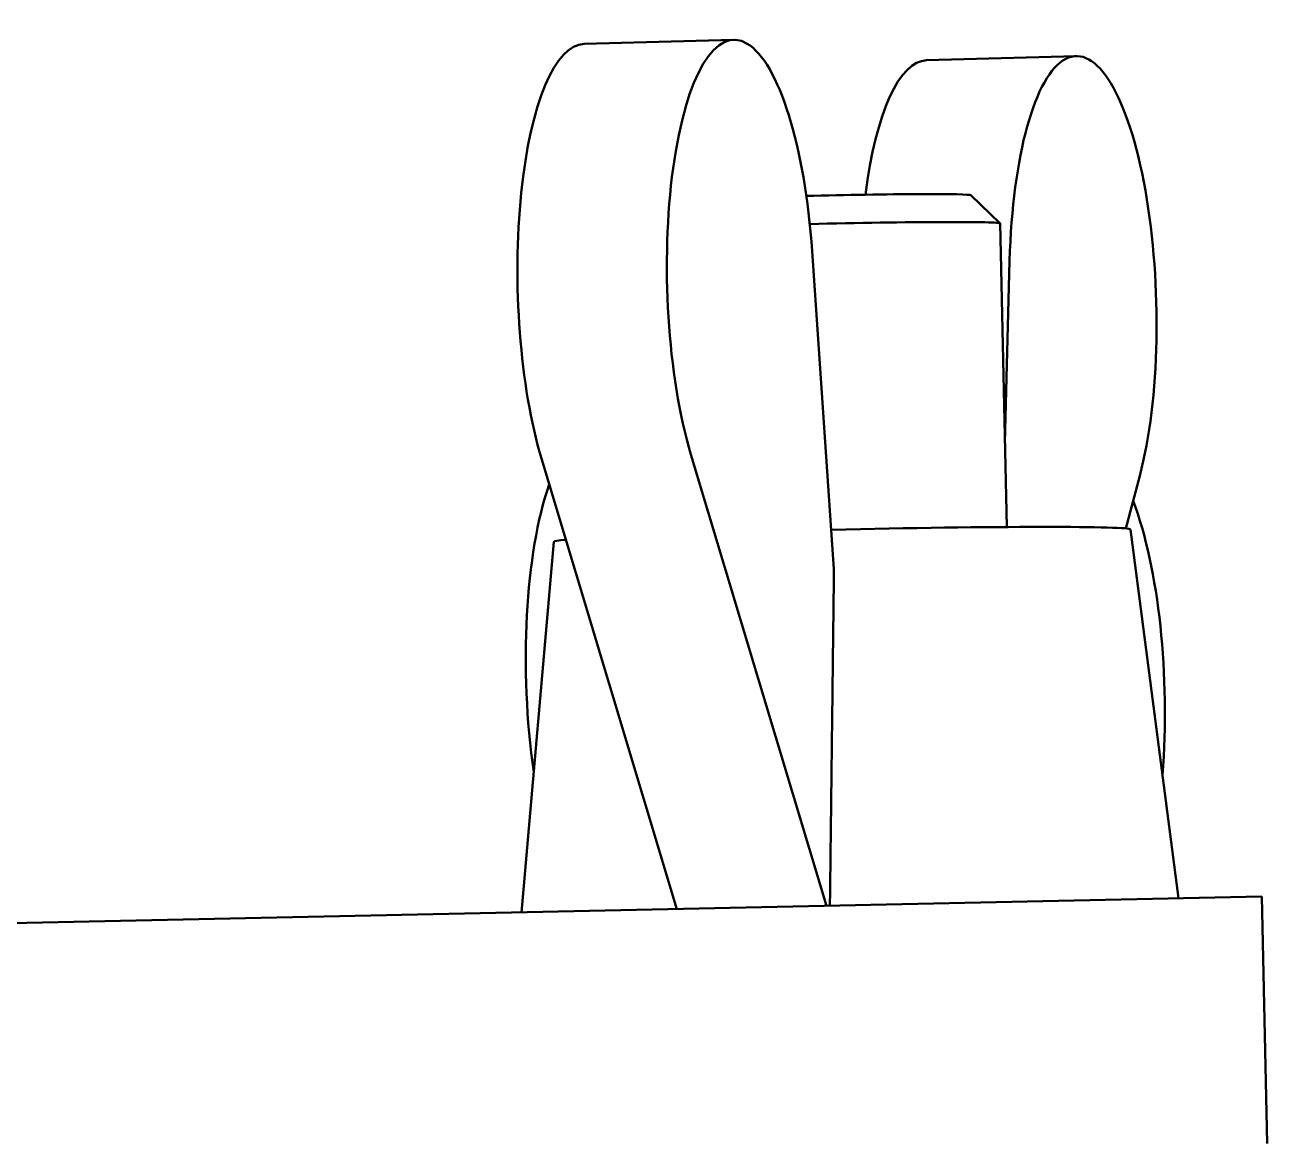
# Model space of a CAD drawing. Header units: millimetres. Extents: x 0 to 2625, y 0 to 1856.
# Drawn here: x 2018.2 to 2033.29, y 1353.49 to 1367.05 of the extents above; entities that cross this region are included whole.
import ezdxf

# ---------------------------------------------------------------- set-up
doc = ezdxf.new("R2010")
doc.units = ezdxf.units.MM
doc.header["$LTSCALE"] = 6.25
doc.layers.add('Visible (ISO)', color=7, linetype='Continuous', lineweight=50)

msp = doc.modelspace()

# ---------------------------------------------------------------- linework, layer by layer
at = {"layer": 'Visible (ISO)'}
for p, q in [((2024.994, 1366.818), (2026.808, 1366.869)), ((2030.966, 1366.671), (2029.152, 1366.62)), ((2029.688, 1364.981), (2030.045, 1364.639)), ((2030.125, 1360.952), (2030.046, 1364.638)), ((2027.762, 1364.3), (2028.027, 1360.438)), ((2030.16, 1364.186), (2030.103, 1361.974)), ((2027.938, 1356.35), (2026.291, 1361.833)), ((2024.477, 1361.782), (2026.121, 1356.311)), ((2031.57, 1360.934), (2031.74, 1361.574)), ((2031.626, 1360.922), (2032.21, 1356.442)), ((2024.627, 1360.772), (2024.235, 1356.271)), ((1708.296, 1349.495), (2033.222, 1356.464)), ((2033.286, 1353.465), (2033.222, 1356.464))]:
    msp.add_line(p, q, dxfattribs=at)
for centre, major_axis, ratio, start_param, end_param in [((2026.892, 1363.87), (-0.084, 2.999), 0.296569, 4.847966, 8.59254), ((2025.078, 1363.819), (-0.084, 2.999), 0.296569, 0, 2.309354), ((2031.05, 1363.672), (-0.084, 2.999), 0.296569, 3.928921, 7.673495), ((2029.236, 1363.621), (-0.084, 2.999), 0.296569, 0, 1.08947), ((2028.038, 1364.945), (1.65, 0.035), 0.021443, 0.021449, 1.782253), ((2028.046, 1364.595), (2, 0.043), 0.021443, 0, 1.72729), ((2025.179, 1359.103), (0.084, -2.999), 0.296569, 3.795337, 5.089609), ((2031.151, 1358.956), (-0.084, 2.999), 0.296569, 4.358233, 5.584532), ((2028.126, 1360.847), (3.499, 0.075), 0.021443, 0.002331, 1.608194), ((2028.126, 1360.847), (-3.499, -0.075), 0.021443, 5.992741, 6.280854)]:
    msp.add_ellipse(centre, major_axis=major_axis, ratio=ratio, start_param=start_param, end_param=end_param, dxfattribs=at)
msp.add_rational_spline([(2028.027, 1360.438), (2028.004, 1358.524), (2027.978, 1356.351)], [1.0004735734, 1.00210917553, 1.00002082078], degree=2, dxfattribs=at)

doc.saveas('drawing.dxf')
